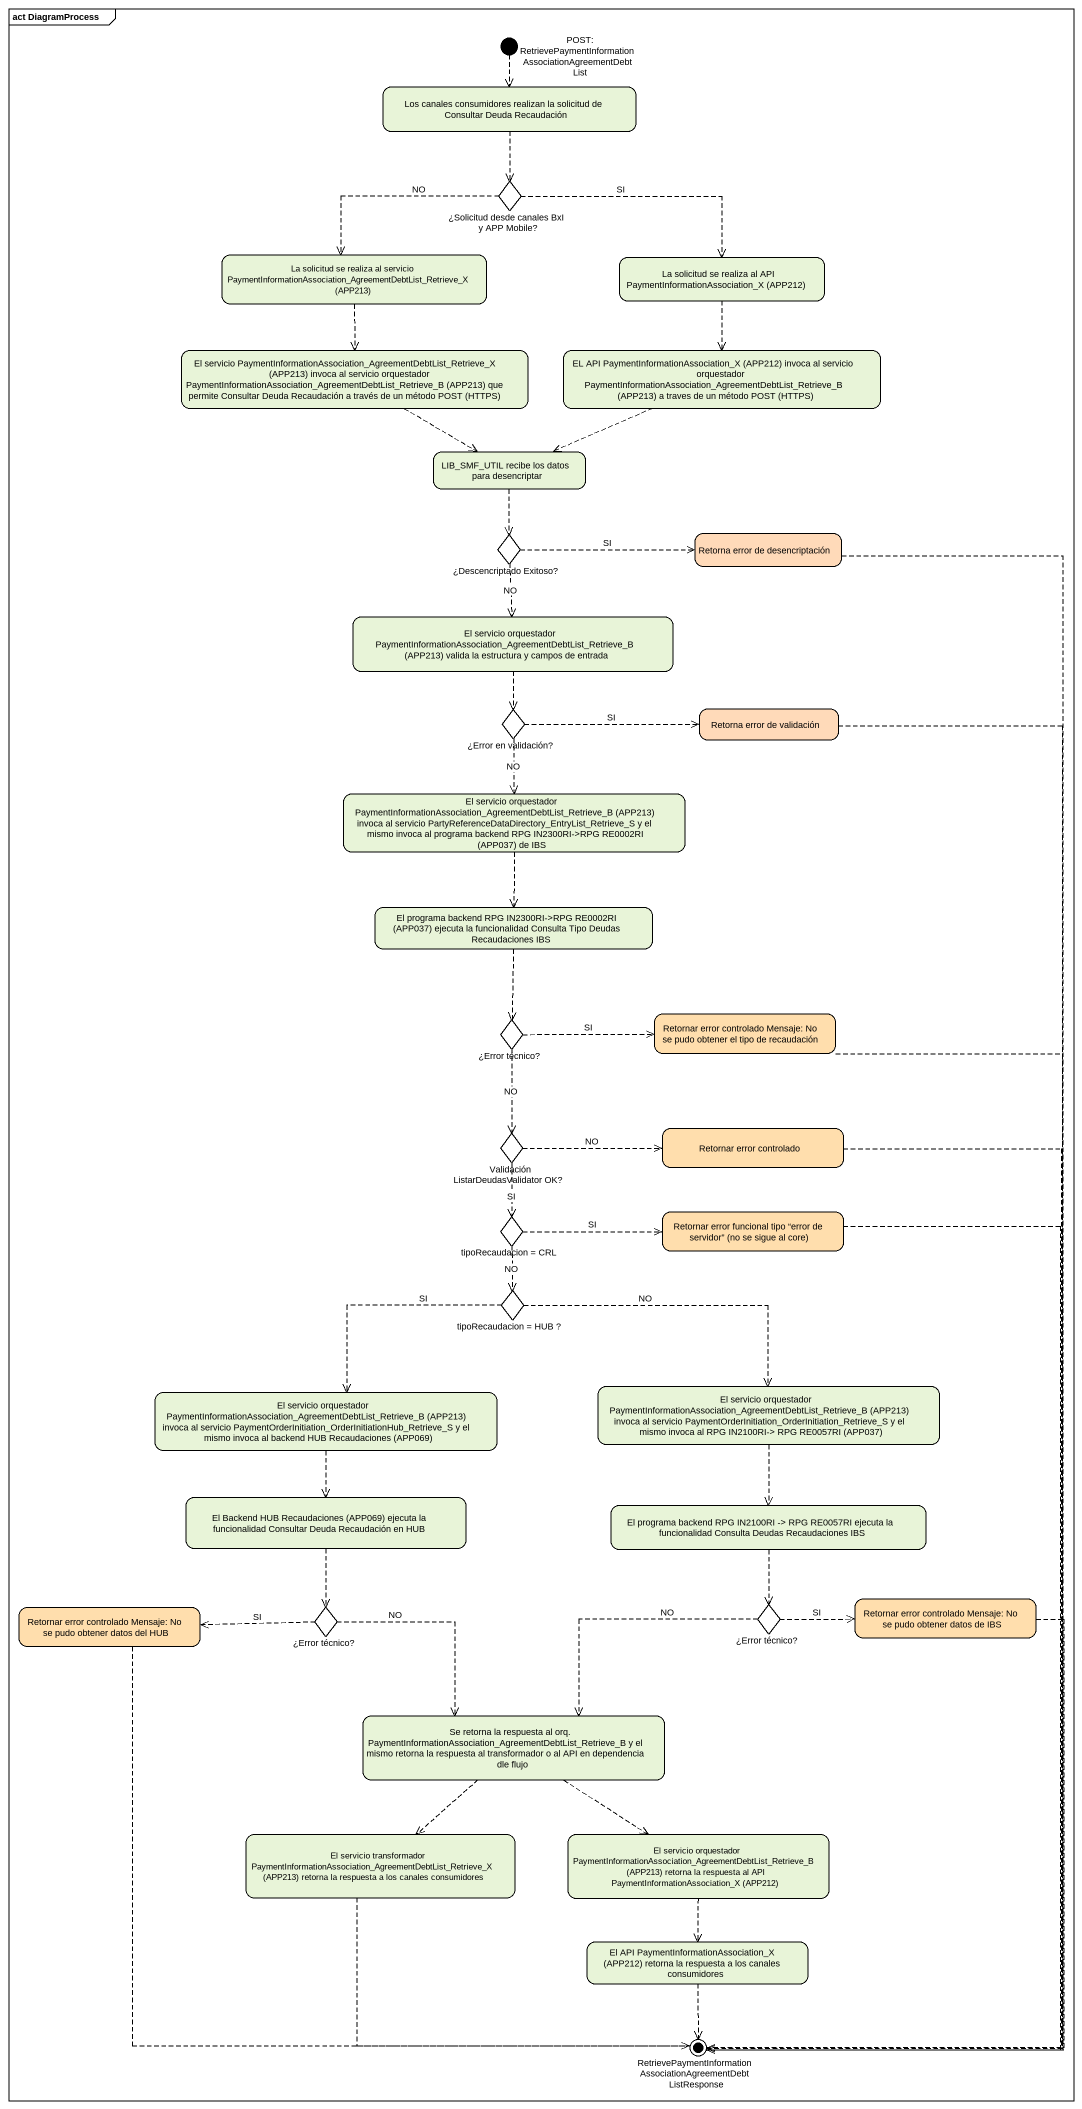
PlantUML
@startuml
mainframe act DiagramProcess
hide empty description
state "POST: RetrievePaymentInformationAssociationAgreementDebtList" as POST_RetrievePaymentInformat <<start>>
state "Los canales consumidores realizan la solicitud de Consultar Deuda Recaudación" as Los_canales_consumidores
state "¿Solicitud desde canales BxI y APP Mobile?" as Solicitud_desde_canales_BxI <<choice>>
state "La solicitud se realiza al servicio PaymentInformationAssociation_AgreementDebtList_Retrieve_X (APP213)" as La_solicitud_se_realiza_al
state "La solicitud se realiza al API PaymentInformationAssociation_X (APP212)" as La_solicitud_se_realiza_al_2
state "El servicio PaymentInformationAssociation_AgreementDebtList_Retrieve_X (APP213) invoca al servicio orquestador PaymentInformationAssociation_AgreementDebtList_Retrieve_B (APP213) que permite Consultar Deuda Recaudación a través de un método POST (HTTPS)" as El_servicio
state "EL API PaymentInformationAssociation_X (APP212) invoca al servicio orquestador PaymentInformationAssociation_AgreementDebtList_Retrieve_B (APP213) a traves de un método POST (HTTPS)" as EL_API_PaymentInformationAss
state "LIB_SMF_UTIL recibe los datos para desencriptar" as LIB_SMF_UTIL_recibe_los
state "¿Descencriptado Exitoso?" as Descencriptado_Exitoso <<choice>>
state "Retorna error de desencriptación" as Retorna_error_de #FFDAB9
state "El servicio orquestador PaymentInformationAssociation_AgreementDebtList_Retrieve_B (APP213) valida la estructura y campos de entrada" as El_servicio_orquestador
state "¿Error en validación?" as Error_en_validación <<choice>>
state "Retorna error de validación" as Retorna_error_de_validación #FFDAB9
state "El servicio orquestador PaymentInformationAssociation_AgreementDebtList_Retrieve_B (APP213) invoca al servicio PartyReferenceDataDirectory_EntryList_Retrieve_S y el mismo invoca al programa backend RPG IN2300RI->RPG RE0002RI (APP037) de IBS" as El_servicio_orquestador_2
state "El programa backend RPG IN2300RI->RPG RE0002RI (APP037) ejecuta la funcionalidad Consulta Tipo Deudas Recaudaciones IBS" as El_programa_backend_RPG
state "Retornar error controlado Mensaje: No se pudo obtener el tipo de recaudación" as Retornar_error_controlado #FFDEAD
state "¿Error técnico?" as Error_técnico <<choice>>
state "Retornar error controlado" as Retornar_error_controlado_2 #FFDEAD
state "Validación ListarDeudasValidator OK?" as Validación <<choice>>
state "tipoRecaudacion = CRL" as tipoRecaudacion_CRL <<choice>>
state "Retornar error funcional tipo “error de servidor” (no se sigue al core)" as Retornar_error_funcional #FFDEAD
state "tipoRecaudacion = HUB ?" as tipoRecaudacion_HUB <<choice>>
state "El servicio orquestador PaymentInformationAssociation_AgreementDebtList_Retrieve_B (APP213) invoca al servicio PaymentOrderInitiation_OrderInitiationHub_Retrieve_S y el mismo invoca al backend HUB Recaudaciones (APP069)" as El_servicio_orquestador_3
state "El servicio orquestador PaymentInformationAssociation_AgreementDebtList_Retrieve_B (APP213) invoca al servicio PaymentOrderInitiation_OrderInitiation_Retrieve_S y el mismo invoca al RPG IN2100RI-> RPG RE0057RI (APP037)" as El_servicio_orquestador_4
state "El Backend HUB Recaudaciones (APP069) ejecuta la funcionalidad Consultar Deuda Recaudación en HUB" as El_Backend_HUB
state "El programa backend RPG IN2100RI -> RPG RE0057RI ejecuta la funcionalidad Consulta Deudas Recaudaciones IBS" as El_programa_backend_RPG_2
state "Retornar error controlado Mensaje: No se pudo obtener datos del HUB" as Retornar_error_controlado_3 #FFDEAD
state "¿Error técnico?" as Error_técnico_2 <<choice>>
state "¿Error técnico?" as Error_técnico_3 <<choice>>
state "Retornar error controlado Mensaje: No se pudo obtener datos de IBS" as Retornar_error_controlado_4 #FFDEAD
state "Se retorna la respuesta al orq. PaymentInformationAssociation_AgreementDebtList_Retrieve_B y el mismo retorna la respuesta al transformador o al API en dependencia dle flujo" as Se_retorna_la_respuesta_al
state "El servicio transformador PaymentInformationAssociation_AgreementDebtList_Retrieve_X (APP213) retorna la respuesta a los canales consumidores" as El_servicio_transformador
state "El servicio orquestador PaymentInformationAssociation_AgreementDebtList_Retrieve_B (APP213) retorna la respuesta al API PaymentInformationAssociation_X (APP212)" as El_servicio_orquestador_5
state "El API PaymentInformationAssociation_X (APP212) retorna la respuesta a los canales consumidores" as El_API_PaymentInformationAss
state "RetrievePaymentInformationAssociationAgreementDebtListResponse" as RetrievePaymentInformationAs <<end>>
POST_RetrievePaymentInformat -[dashed]-> Los_canales_consumidores
Los_canales_consumidores -[dashed]-> Solicitud_desde_canales_BxI
Solicitud_desde_canales_BxI -left[dashed]-> La_solicitud_se_realiza_al : NO
Solicitud_desde_canales_BxI -right[dashed]-> La_solicitud_se_realiza_al_2 : SI
La_solicitud_se_realiza_al -[dashed]-> El_servicio
La_solicitud_se_realiza_al_2 -[dashed]-> EL_API_PaymentInformationAss
El_servicio -right[dashed]-> LIB_SMF_UTIL_recibe_los
EL_API_PaymentInformationAss -left[dashed]-> LIB_SMF_UTIL_recibe_los
LIB_SMF_UTIL_recibe_los -[dashed]-> Descencriptado_Exitoso
Descencriptado_Exitoso -right[dashed]-> Retorna_error_de : SI
Descencriptado_Exitoso -[dashed]-> El_servicio_orquestador : NO
Retorna_error_de -[dashed]-> RetrievePaymentInformationAs
El_servicio_orquestador -[dashed]-> Error_en_validación
Error_en_validación -right[dashed]-> Retorna_error_de_validación : SI
Error_en_validación -[dashed]-> El_servicio_orquestador_2 : NO
Retorna_error_de_validación -[dashed]-> RetrievePaymentInformationAs
El_servicio_orquestador_2 -[dashed]-> El_programa_backend_RPG
El_programa_backend_RPG -[dashed]-> Error_técnico
Retornar_error_controlado -[dashed]-> RetrievePaymentInformationAs
Error_técnico -right[dashed]-> Retornar_error_controlado : SI
Error_técnico -[dashed]-> Validación : NO
Retornar_error_controlado_2 -[dashed]-> RetrievePaymentInformationAs
Validación -right[dashed]-> Retornar_error_controlado_2 : NO
Validación -[dashed]-> tipoRecaudacion_CRL : SI
tipoRecaudacion_CRL -right[dashed]-> Retornar_error_funcional : SI
tipoRecaudacion_CRL -[dashed]-> tipoRecaudacion_HUB : NO
Retornar_error_funcional -[dashed]-> RetrievePaymentInformationAs
tipoRecaudacion_HUB -[dashed]-> El_servicio_orquestador_3 : SI
tipoRecaudacion_HUB -right[dashed]-> El_servicio_orquestador_4 : NO
El_servicio_orquestador_3 -[dashed]-> El_Backend_HUB
El_servicio_orquestador_4 -[dashed]-> El_programa_backend_RPG_2
El_Backend_HUB -[dashed]-> Error_técnico_2
El_programa_backend_RPG_2 -[dashed]-> Error_técnico_3
Retornar_error_controlado_3 -[dashed]-> RetrievePaymentInformationAs
Error_técnico_2 -left[dashed]-> Retornar_error_controlado_3 : SI
Error_técnico_2 -[dashed]-> Se_retorna_la_respuesta_al : NO
Error_técnico_3 -right[dashed]-> Retornar_error_controlado_4 : SI
Error_técnico_3 -left[dashed]-> Se_retorna_la_respuesta_al : NO
Retornar_error_controlado_4 -[dashed]-> RetrievePaymentInformationAs
Se_retorna_la_respuesta_al -[dashed]-> El_servicio_transformador
Se_retorna_la_respuesta_al -[dashed]-> El_servicio_orquestador_5
El_servicio_transformador -right[dashed]-> RetrievePaymentInformationAs
El_servicio_orquestador_5 -[dashed]-> El_API_PaymentInformationAss
El_API_PaymentInformationAss -[dashed]-> RetrievePaymentInformationAs
@enduml
